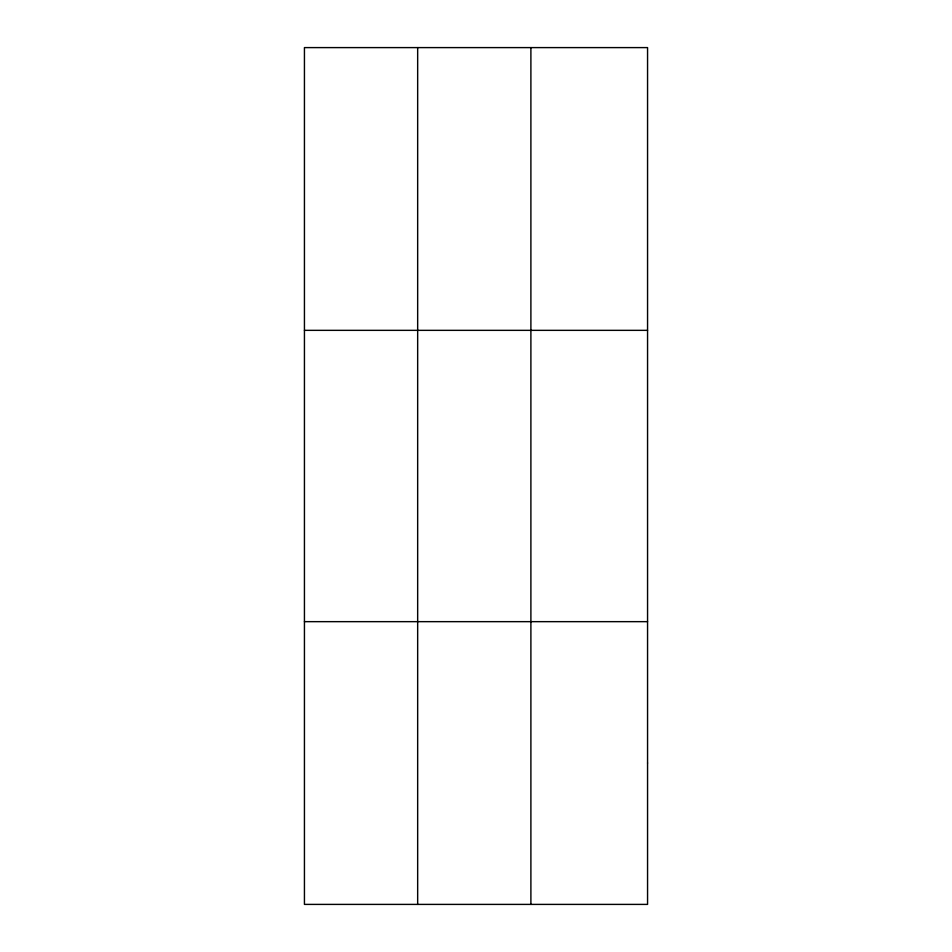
<?xml version="1.0" encoding="UTF-8"?>
<svg xmlns="http://www.w3.org/2000/svg" width="952" height="952" viewBox="0 0 952 952"><rect width="100%" height="100%" fill="white"/><g stroke="black" fill="none" stroke-linecap="round" stroke-linejoin="round"><path stroke-width="1.43" d="M417.666 904.4L417.666 47.6M530.895 904.4L530.895 47.6M304.438 330.344L647.562 330.344M304.438 621.656L647.562 621.656M647.562 763.028L647.562 904.4L304.438 904.4L304.438 47.6L647.562 47.6L647.562 763.028"/></g></svg>
